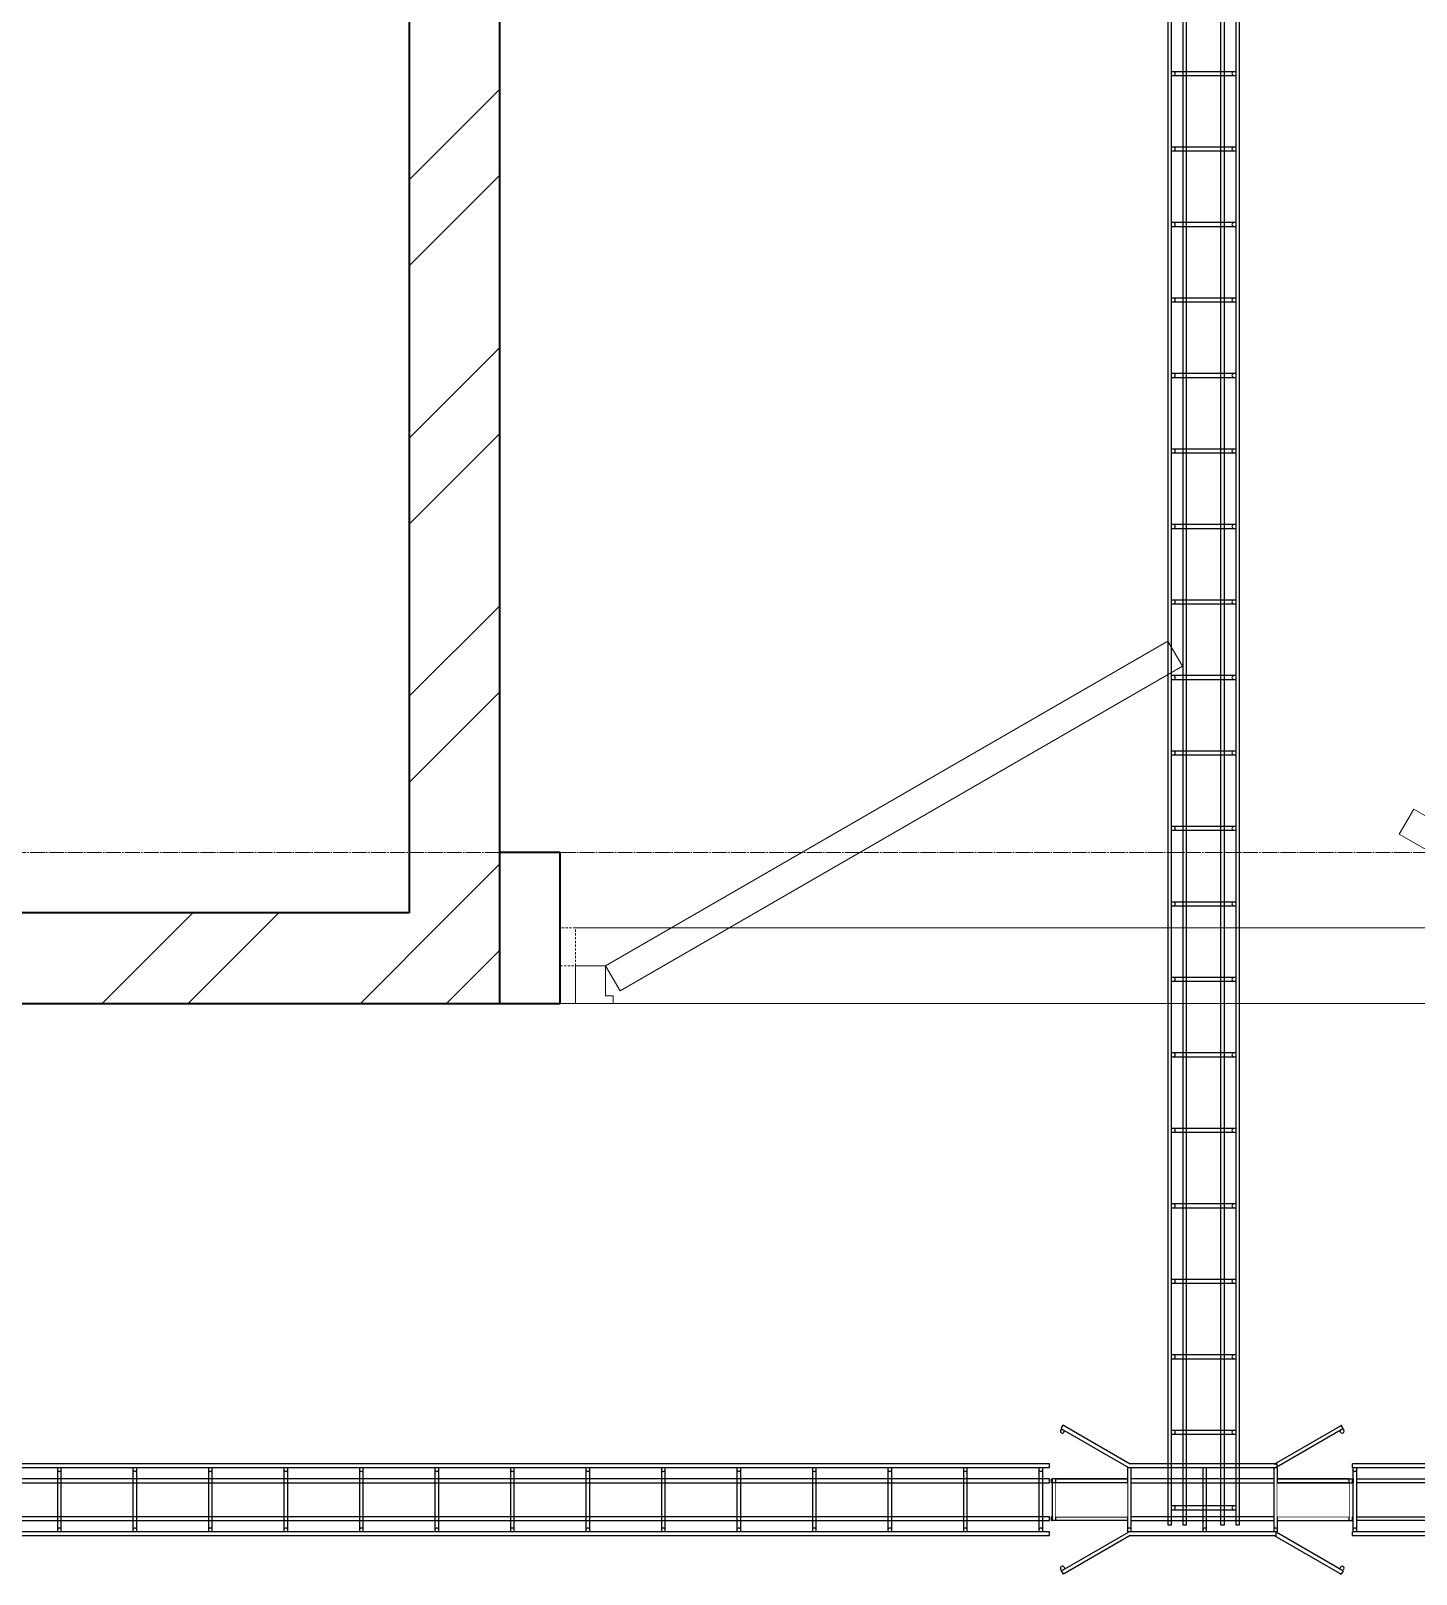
# Model space of a CAD drawing. Header units: millimetres. Extents: x 0 to 351840, y -132678 to 32417.
# Drawn here: x 330132 to 331967, y -42444 to -40400 of the extents above; entities that cross this region are included whole.
import ezdxf

# ---------------------------------------------------------------- set-up
doc = ezdxf.new("R2010")
doc.units = ezdxf.units.MM
doc.linetypes.add('BI_линия_сетки', pattern=[25, 20, -2.5, 0, -2.5])
doc.linetypes.add('BI_невидимые', pattern=[5, 3, -2])
for name, color, linetype, lineweight in [('Двери', 7, 'Continuous', 18), ('Оси', 7, 'Continuous', 9), ('Перекрытие', 7, 'Continuous', 18), ('Стены внутренние', 7, 'Continuous', 18), ('Стены несущие', 7, 'Continuous', 18)]:
    doc.layers.add(name, color=color, linetype=linetype, lineweight=lineweight)
pattern_1 = [(45, (2e-10, 1e-10), (-171.0739, 171.0739), []), (45, (114.05, 1e-10), (-171.0739, 171.0739), [])]

# ---------------------------------------------------------------- blocks, each defined once
blk = doc.blocks.new('*U49')
at = {"color": 0, "linetype": 'ByBlock', "lineweight": -2}
for p, q in [((12612.4, 47.5), (187, 47.5)), ((287.3, 42.5), (12612.4, 42.5)), ((10687.3, 42.5), (10687.3, 41.5)), ((10687.3, 41.5), (10687.3, 40)), ((10692.3, 41.5), (10692.3, 42.5)), ((10692.3, 40), (10692.3, 41.5)), ((10787.3, 42.5), (10787.3, 41.5)), ((10787.3, 41.5), (10787.3, 40)), ((10792.3, 41.5), (10792.3, 42.5)), ((10792.3, 40), (10792.3, 41.5)), ((10887.3, 42.5), (10887.3, 41.5)), ((10887.3, 41.5), (10887.3, 40)), ((10892.3, 41.5), (10892.3, 42.5)), ((10892.3, 40), (10892.3, 41.5)), ((10987.3, 42.5), (10987.3, 41.5)), ((10987.3, 41.5), (10987.3, 40)), ((10992.3, 41.5), (10992.3, 42.5)), ((10992.3, 40), (10992.3, 41.5)), ((11087.3, 42.5), (11087.3, 41.5)), ((11087.3, 41.5), (11087.3, 40)), ((11092.3, 41.5), (11092.3, 42.5)), ((11092.3, 40), (11092.3, 41.5)), ((11187.3, 42.5), (11187.3, 41.5)), ((11187.3, 41.5), (11187.3, 40)), ((11192.3, 41.5), (11192.3, 42.5)), ((11192.3, 40), (11192.3, 41.5)), ((11287.3, 42.5), (11287.3, 41.5)), ((11287.3, 41.5), (11287.3, 40)), ((11292.3, 41.5), (11292.3, 42.5)), ((11292.3, 40), (11292.3, 41.5)), ((11387.3, 42.5), (11387.3, 41.5)), ((11387.3, 41.5), (11387.3, 40)), ((11392.3, 41.5), (11392.3, 42.5)), ((11392.3, 40), (11392.3, 41.5)), ((11487.3, 42.5), (11487.3, 41.5)), ((11487.3, 41.5), (11487.3, 40)), ((11492.3, 41.5), (11492.3, 42.5)), ((11492.3, 40), (11492.3, 41.5)), ((11587.3, 42.5), (11587.3, 41.5)), ((11587.3, 41.5), (11587.3, 40)), ((11592.3, 41.5), (11592.3, 42.5)), ((11592.3, 40), (11592.3, 41.5)), ((11687.3, 42.5), (11687.3, 41.5)), ((11687.3, 41.5), (11687.3, 40)), ((11692.3, 41.5), (11692.3, 42.5)), ((11692.3, 40), (11692.3, 41.5)), ((11787.3, 42.5), (11787.3, 41.5)), ((11787.3, 41.5), (11787.3, 40)), ((11792.3, 41.5), (11792.3, 42.5)), ((11792.3, 40), (11792.3, 41.5)), ((11887.3, 42.5), (11887.3, 41.5)), ((11887.3, 41.5), (11887.3, 40)), ((11892.3, 41.5), (11892.3, 42.5)), ((11892.3, 40), (11892.3, 41.5)), ((11987.3, 42.5), (11987.3, 41.5)), ((11987.3, 41.5), (11987.3, 40)), ((11992.3, 41.5), (11992.3, 42.5)), ((11992.3, 40), (11992.3, 41.5)), ((12087.3, 42.5), (12087.3, 41.5)), ((12087.3, 41.5), (12087.3, 40)), ((12092.3, 41.5), (12092.3, 42.5)), ((12092.3, 40), (12092.3, 41.5)), ((12187.3, 42.5), (12187.3, 41.5)), ((12187.3, 41.5), (12187.3, 40)), ((12192.3, 41.5), (12192.3, 42.5)), ((12192.3, 40), (12192.3, 41.5)), ((12287.3, 42.5), (12287.3, 41.5)), ((12287.3, 41.5), (12287.3, 40)), ((12292.3, 41.5), (12292.3, 42.5)), ((12292.3, 40), (12292.3, 41.5)), ((12387.3, 42.5), (12387.3, 41.5)), ((12387.3, 41.5), (12387.3, 40)), ((12392.3, 41.5), (12392.3, 42.5)), ((12392.3, 40), (12392.3, 41.5)), ((12487.3, 42.5), (12487.3, 41.5)), ((12487.3, 41.5), (12487.3, 40)), ((12492.3, 41.5), (12492.3, 42.5)), ((12492.3, 40), (12492.3, 41.5)), ((12587.3, 42.5), (12587.3, 41.5)), ((12587.3, 41.5), (12587.3, 40)), ((12592.3, 41.5), (12592.3, 42.5)), ((12592.3, 40), (12592.3, 41.5)), ((12612.4, 47.5), (12609.4, 47.5)), ((12612.4, 42.5), (12612.4, 47.5)), ((12612.4, 27.5), (292.3, 27.5)), ((292.3, 22.5), (12612.4, 22.5)), ((10687.3, 40), (10687.3, 37.5)), ((10687.3, 37.5), (10687.3, -37.5)), ((10692.3, 37.5), (10692.3, 40)), ((10692.3, -37.5), (10692.3, 37.5)), ((10787.3, 40), (10787.3, 37.5)), ((10787.3, 37.5), (10787.3, -37.5)), ((10792.3, 37.5), (10792.3, 40)), ((10792.3, -37.5), (10792.3, 37.5)), ((10887.3, 40), (10887.3, 37.5)), ((10887.3, 37.5), (10887.3, -37.5)), ((10892.3, 37.5), (10892.3, 40)), ((10892.3, -37.5), (10892.3, 37.5)), ((10987.3, 40), (10987.3, 37.5)), ((10987.3, 37.5), (10987.3, -37.5)), ((10992.3, 37.5), (10992.3, 40)), ((10992.3, -37.5), (10992.3, 37.5)), ((11087.3, 40), (11087.3, 37.5)), ((11087.3, 37.5), (11087.3, -37.5)), ((11092.3, 37.5), (11092.3, 40)), ((11092.3, -37.5), (11092.3, 37.5)), ((11187.3, 40), (11187.3, 37.5)), ((11187.3, 37.5), (11187.3, -37.5)), ((11192.3, 37.5), (11192.3, 40)), ((11192.3, -37.5), (11192.3, 37.5)), ((11287.3, 40), (11287.3, 37.5)), ((11287.3, 37.5), (11287.3, -37.5)), ((11292.3, 37.5), (11292.3, 40)), ((11292.3, -37.5), (11292.3, 37.5)), ((11387.3, 40), (11387.3, 37.5)), ((11387.3, 37.5), (11387.3, -37.5)), ((11392.3, 37.5), (11392.3, 40)), ((11392.3, -37.5), (11392.3, 37.5)), ((11487.3, 40), (11487.3, 37.5)), ((11487.3, 37.5), (11487.3, -37.5)), ((11492.3, 37.5), (11492.3, 40)), ((11492.3, -37.5), (11492.3, 37.5)), ((11587.3, 40), (11587.3, 37.5)), ((11587.3, 37.5), (11587.3, -37.5)), ((11592.3, 37.5), (11592.3, 40)), ((11592.3, -37.5), (11592.3, 37.5)), ((11687.3, 40), (11687.3, 37.5)), ((11687.3, 37.5), (11687.3, -37.5)), ((11692.3, 37.5), (11692.3, 40)), ((11692.3, -37.5), (11692.3, 37.5)), ((11787.3, 40), (11787.3, 37.5)), ((11787.3, 37.5), (11787.3, -37.5)), ((11792.3, 37.5), (11792.3, 40)), ((11792.3, -37.5), (11792.3, 37.5)), ((11887.3, 40), (11887.3, 37.5)), ((11887.3, 37.5), (11887.3, -37.5)), ((11892.3, 37.5), (11892.3, 40)), ((11892.3, -37.5), (11892.3, 37.5)), ((11987.3, 40), (11987.3, 37.5)), ((11987.3, 37.5), (11987.3, -37.5)), ((11992.3, 37.5), (11992.3, 40)), ((11992.3, -37.5), (11992.3, 37.5)), ((12087.3, 40), (12087.3, 37.5)), ((12087.3, 37.5), (12087.3, -37.5)), ((12092.3, 37.5), (12092.3, 40)), ((12092.3, -37.5), (12092.3, 37.5)), ((12187.3, 40), (12187.3, 37.5)), ((12187.3, 37.5), (12187.3, -37.5)), ((12192.3, 37.5), (12192.3, 40)), ((12192.3, -37.5), (12192.3, 37.5)), ((12287.3, 40), (12287.3, 37.5)), ((12287.3, 37.5), (12287.3, -37.5)), ((12292.3, 37.5), (12292.3, 40)), ((12292.3, -37.5), (12292.3, 37.5)), ((12387.3, 40), (12387.3, 37.5)), ((12387.3, 37.5), (12387.3, -37.5)), ((12392.3, 37.5), (12392.3, 40)), ((12392.3, -37.5), (12392.3, 37.5)), ((12487.3, 40), (12487.3, 37.5)), ((12487.3, 37.5), (12487.3, -37.5)), ((12492.3, 37.5), (12492.3, 40)), ((12492.3, -37.5), (12492.3, 37.5)), ((12587.3, 40), (12587.3, 37.5)), ((12587.3, 37.5), (12587.3, -37.5)), ((12592.3, 37.5), (12592.3, 40)), ((12592.3, -37.5), (12592.3, 37.5)), ((12612.4, 22.5), (12612.4, 27.5)), ((12612.4, -22.5), (292.3, -22.5)), ((292.3, -27.5), (12612.4, -27.5)), ((10687.3, -37.5), (10687.3, -40)), ((10687.3, -40), (10687.3, -41.5)), ((10692.3, -40), (10692.3, -37.5)), ((10692.3, -41.5), (10692.3, -40)), ((10787.3, -37.5), (10787.3, -40)), ((10787.3, -40), (10787.3, -41.5)), ((10792.3, -40), (10792.3, -37.5)), ((10792.3, -41.5), (10792.3, -40)), ((10887.3, -37.5), (10887.3, -40)), ((10887.3, -40), (10887.3, -41.5)), ((10892.3, -40), (10892.3, -37.5)), ((10892.3, -41.5), (10892.3, -40)), ((10987.3, -37.5), (10987.3, -40)), ((10987.3, -40), (10987.3, -41.5)), ((10992.3, -40), (10992.3, -37.5)), ((10992.3, -41.5), (10992.3, -40)), ((11087.3, -37.5), (11087.3, -40)), ((11087.3, -40), (11087.3, -41.5)), ((11092.3, -40), (11092.3, -37.5)), ((11092.3, -41.5), (11092.3, -40)), ((11187.3, -37.5), (11187.3, -40)), ((11187.3, -40), (11187.3, -41.5)), ((11192.3, -40), (11192.3, -37.5)), ((11192.3, -41.5), (11192.3, -40)), ((11287.3, -37.5), (11287.3, -40)), ((11287.3, -40), (11287.3, -41.5)), ((11292.3, -40), (11292.3, -37.5)), ((11292.3, -41.5), (11292.3, -40)), ((11387.3, -37.5), (11387.3, -40)), ((11387.3, -40), (11387.3, -41.5)), ((11392.3, -40), (11392.3, -37.5)), ((11392.3, -41.5), (11392.3, -40)), ((11487.3, -37.5), (11487.3, -40)), ((11487.3, -40), (11487.3, -41.5)), ((11492.3, -40), (11492.3, -37.5)), ((11492.3, -41.5), (11492.3, -40)), ((11587.3, -37.5), (11587.3, -40)), ((11587.3, -40), (11587.3, -41.5)), ((11592.3, -40), (11592.3, -37.5)), ((11592.3, -41.5), (11592.3, -40)), ((11687.3, -37.5), (11687.3, -40)), ((11687.3, -40), (11687.3, -41.5)), ((11692.3, -40), (11692.3, -37.5)), ((11692.3, -41.5), (11692.3, -40)), ((11787.3, -37.5), (11787.3, -40)), ((11787.3, -40), (11787.3, -41.5)), ((11792.3, -40), (11792.3, -37.5)), ((11792.3, -41.5), (11792.3, -40)), ((11887.3, -37.5), (11887.3, -40)), ((11887.3, -40), (11887.3, -41.5)), ((11892.3, -40), (11892.3, -37.5)), ((11892.3, -41.5), (11892.3, -40)), ((11987.3, -37.5), (11987.3, -40)), ((11987.3, -40), (11987.3, -41.5)), ((11992.3, -40), (11992.3, -37.5)), ((11992.3, -41.5), (11992.3, -40)), ((12087.3, -37.5), (12087.3, -40)), ((12087.3, -40), (12087.3, -41.5)), ((12092.3, -40), (12092.3, -37.5)), ((12092.3, -41.5), (12092.3, -40)), ((12187.3, -37.5), (12187.3, -40)), ((12187.3, -40), (12187.3, -41.5)), ((12192.3, -40), (12192.3, -37.5)), ((12192.3, -41.5), (12192.3, -40)), ((12287.3, -37.5), (12287.3, -40)), ((12287.3, -40), (12287.3, -41.5)), ((12292.3, -40), (12292.3, -37.5)), ((12292.3, -41.5), (12292.3, -40)), ((12387.3, -37.5), (12387.3, -40)), ((12387.3, -40), (12387.3, -41.5)), ((12392.3, -40), (12392.3, -37.5)), ((12392.3, -41.5), (12392.3, -40)), ((12487.3, -37.5), (12487.3, -40)), ((12487.3, -40), (12487.3, -41.5)), ((12492.3, -40), (12492.3, -37.5)), ((12492.3, -41.5), (12492.3, -40)), ((12587.3, -37.5), (12587.3, -40)), ((12587.3, -40), (12587.3, -41.5)), ((12592.3, -40), (12592.3, -37.5)), ((12592.3, -41.5), (12592.3, -40)), ((12612.4, -27.5), (12612.4, -22.5)), ((187, -47.5), (12612.4, -47.5)), ((12612.4, -42.5), (287.3, -42.5)), ((10687.3, -41.5), (10687.3, -42.5)), ((10692.3, -42.5), (10692.3, -41.5)), ((10787.3, -41.5), (10787.3, -42.5)), ((10792.3, -42.5), (10792.3, -41.5)), ((10887.3, -41.5), (10887.3, -42.5)), ((10892.3, -42.5), (10892.3, -41.5)), ((10987.3, -41.5), (10987.3, -42.5)), ((10992.3, -42.5), (10992.3, -41.5)), ((11087.3, -41.5), (11087.3, -42.5)), ((11092.3, -42.5), (11092.3, -41.5)), ((11187.3, -41.5), (11187.3, -42.5)), ((11192.3, -42.5), (11192.3, -41.5)), ((11287.3, -41.5), (11287.3, -42.5)), ((11292.3, -42.5), (11292.3, -41.5)), ((11387.3, -41.5), (11387.3, -42.5)), ((11392.3, -42.5), (11392.3, -41.5)), ((11487.3, -41.5), (11487.3, -42.5)), ((11492.3, -42.5), (11492.3, -41.5)), ((11587.3, -41.5), (11587.3, -42.5)), ((11592.3, -42.5), (11592.3, -41.5)), ((11687.3, -41.5), (11687.3, -42.5)), ((11692.3, -42.5), (11692.3, -41.5)), ((11787.3, -41.5), (11787.3, -42.5)), ((11792.3, -42.5), (11792.3, -41.5)), ((11887.3, -41.5), (11887.3, -42.5)), ((11892.3, -42.5), (11892.3, -41.5)), ((11987.3, -41.5), (11987.3, -42.5)), ((11992.3, -42.5), (11992.3, -41.5)), ((12087.3, -41.5), (12087.3, -42.5)), ((12092.3, -42.5), (12092.3, -41.5)), ((12187.3, -41.5), (12187.3, -42.5)), ((12192.3, -42.5), (12192.3, -41.5)), ((12287.3, -41.5), (12287.3, -42.5)), ((12292.3, -42.5), (12292.3, -41.5)), ((12387.3, -41.5), (12387.3, -42.5)), ((12392.3, -42.5), (12392.3, -41.5)), ((12487.3, -41.5), (12487.3, -42.5)), ((12492.3, -42.5), (12492.3, -41.5)), ((12587.3, -41.5), (12587.3, -42.5)), ((12592.3, -42.5), (12592.3, -41.5)), ((12609.4, -47.5), (12612.4, -47.5)), ((12612.4, -47.5), (12612.4, -42.5))]:
    blk.add_line(p, q, dxfattribs=at)
for centre, start, end in [((10689.8, 40), 180, 0), ((10789.8, 40), 180, 0), ((10889.8, 40), 180, 0), ((10989.8, 40), 180, 0), ((11089.8, 40), 180, 0), ((11189.8, 40), 180, 0), ((11289.8, 40), 180, 0), ((11389.8, 40), 180, 0), ((11489.8, 40), 180, 0), ((11589.8, 40), 180, 0), ((11689.8, 40), 180, 0), ((11789.8, 40), 180, 0), ((11889.8, 40), 180, 0), ((11989.8, 40), 180, 0), ((12089.8, 40), 180, 0), ((12189.8, 40), 180, 0), ((12289.8, 40), 180, 0), ((12389.8, 40), 180, 0), ((12489.8, 40), 180, 0), ((12589.8, 40), 180, 0), ((10689.8, -40), 0, 180), ((10789.8, -40), 0, 180), ((10889.8, -40), 0, 180), ((10989.8, -40), 0, 180), ((11089.8, -40), 0, 180), ((11189.8, -40), 0, 180), ((11289.8, -40), 0, 180), ((11389.8, -40), 0, 180), ((11489.8, -40), 0, 180), ((11589.8, -40), 0, 180), ((11689.8, -40), 0, 180), ((11789.8, -40), 0, 180), ((11889.8, -40), 0, 180), ((11989.8, -40), 0, 180), ((12089.8, -40), 0, 180), ((12189.8, -40), 0, 180), ((12289.8, -40), 0, 180), ((12389.8, -40), 0, 180), ((12489.8, -40), 0, 180), ((12589.8, -40), 0, 180)]:
    blk.add_arc(centre, 2.5, start, end, dxfattribs=at)
blk = doc.blocks.new('*U46')
at = {"color": 0, "linetype": 'ByBlock', "lineweight": -2}
for p, q in [((12.1, 93.1), (11.4, 91.8)), ((12.7, 94), (12.1, 93.1)), ((12.2, 94.2), (14.7, 98.6)), ((12.2, 94.2), (14.8, 92.7)), ((17.3, 97.1), (14.7, 98.6)), ((14.8, 92.7), (101.2, 42.8)), ((15.7, 89.3), (16.5, 90.6)), ((16.5, 90.6), (17, 91.5)), ((103.7, 47.2), (17.3, 97.1)), ((294.2, 47.2), (380.6, 97.1)), ((383.1, 92.7), (296.7, 42.8)), ((380.6, 97.1), (383.2, 98.6)), ((381.5, 90.6), (381, 91.5)), ((382.2, 89.3), (381.5, 90.6)), ((385.7, 94.2), (383.1, 92.7)), ((385.7, 94.2), (383.2, 98.6)), ((385.3, 94), (385.8, 93.1)), ((385.8, 93.1), (386.5, 91.8)), ((99.8, 42.5), (298.4, 42.5)), ((99.8, 42.5), (99.8, -37.5)), ((298.4, 47.5), (103.2, 47.5)), ((104.8, -37.5), (104.8, 42.5)), ((199.8, 42.5), (199.8, -37.5)), ((204.8, -37.5), (204.8, 42.5)), ((293.6, 42.5), (293.6, -37.5)), ((298.4, 47.5), (295.4, 47.5)), ((295.4, 47.5), (298.4, 47.5)), ((298.4, 42.5), (295.4, 42.5)), ((298.4, 42.5), (298.4, 47.5)), ((298.4, 42.5), (298.4, 47.5)), ((298.6, -37.5), (298.6, 42.5)), ((-0.5, 27.5), (0, 27.5)), ((-0.5, 27.5), (-0.5, 22.5)), ((0, 22.5), (-0.5, 22.5)), ((0, 27.5), (0, -27.5)), ((99.8, 27.5), (0, 27.5)), ((5, -27.5), (5, 27.5)), ((5, 22.5), (99.8, 22.5)), ((298.6, 27.5), (398.4, 27.5)), ((393.4, 22.5), (298.6, 22.5)), ((393.4, -27.5), (393.4, 27.5)), ((398.4, 27.5), (398.4, -27.5)), ((398.9, 27.5), (398.4, 27.5)), ((398.4, 22.5), (398.9, 22.5)), ((398.9, 27.5), (398.9, 22.5)), ((0, -22.5), (-0.5, -22.5)), ((-0.5, -27.5), (-0.5, -22.5)), ((-0.5, -27.5), (0, -27.5)), ((99.8, -27.5), (0, -27.5)), ((5, -22.5), (99.8, -22.5)), ((99.8, -37.5), (99.8, -40)), ((99.8, -40), (99.8, -41.5)), ((293.6, -22.5), (104.8, -22.5)), ((104.8, -27.5), (293.6, -27.5)), ((104.8, -40), (104.8, -37.5)), ((104.8, -41.5), (104.8, -40)), ((199.8, -37.5), (199.8, -40)), ((199.8, -40), (199.8, -41.5)), ((204.8, -40), (204.8, -37.5)), ((204.8, -41.5), (204.8, -40)), ((293.6, -37.5), (293.6, -40)), ((293.6, -40), (293.6, -41.5)), ((393.4, -22.5), (298.6, -22.5)), ((298.6, -27.5), (398.4, -27.5)), ((298.6, -40), (298.6, -37.5)), ((298.6, -41.5), (298.6, -40)), ((398.4, -27.5), (398.4, -22.5)), ((398.4, -22.5), (398.9, -22.5)), ((398.9, -27.5), (398.9, -22.5)), ((14.8, -92.7), (101.2, -42.8)), ((103.7, -47.2), (17.3, -97.1)), ((99.8, -41.5), (99.8, -42.5)), ((296.7, -42.5), (99.8, -42.5)), ((103.2, -47.5), (296.7, -47.5)), ((104.8, -42.5), (104.8, -41.5)), ((199.8, -41.5), (199.8, -42.5)), ((204.8, -42.5), (204.8, -41.5)), ((293.6, -41.5), (293.6, -42.5)), ((293.7, -47.5), (296.7, -47.5)), ((294.2, -47.2), (380.6, -97.1)), ((296.7, -47.5), (296.7, -42.5)), ((383.1, -92.7), (296.7, -42.8)), ((298.6, -42.5), (298.6, -41.5)), ((12.1, -93.1), (11.4, -91.8)), ((12.7, -94), (12.1, -93.1)), ((12.2, -94.2), (14.8, -92.7)), ((12.2, -94.2), (14.7, -98.6)), ((17.3, -97.1), (14.7, -98.6)), ((15.7, -89.3), (16.5, -90.6)), ((16.5, -90.6), (17, -91.5)), ((380.6, -97.1), (383.2, -98.6)), ((381.5, -90.6), (381, -91.5)), ((382.2, -89.3), (381.5, -90.6)), ((385.7, -94.2), (383.1, -92.7)), ((385.7, -94.2), (383.2, -98.6)), ((385.3, -94), (385.8, -93.1)), ((385.8, -93.1), (386.5, -91.8))]:
    blk.add_line(p, q, dxfattribs=at)
for centre, start, end in [((13.6, 90.6), 150, 330), ((384.4, 90.6), 210, 30), ((102.3, -40), 0, 180), ((202.3, -40), 0, 180), ((296.1, -40), 0, 180), ((13.6, -90.6), 30, 210), ((384.4, -90.6), 330, 150)]:
    blk.add_arc(centre, 2.5, start, end, dxfattribs=at)
for points in [[(5, 22.5), (99.8, 22.5), (99.8, -22.5), (5, -22.5)], [(298.6, 22.5), (393.4, 22.5), (393.4, -22.5), (298.6, -22.5)]]:
    blk.add_wipeout(points, dxfattribs=at)
for p, q in [((-0.5, 22.5), (-0.5, 27.5)), ((99.8, 22.5), (0, 22.5)), ((5, 27.5), (99.8, 27.5)), ((293.6, 27.5), (104.8, 27.5)), ((104.8, 22.5), (293.6, 22.5)), ((393.4, 27.5), (298.6, 27.5)), ((298.6, 22.5), (398.4, 22.5)), ((398.4, 22.5), (398.4, 27.5))]:
    blk.add_line(p, q, dxfattribs=at)
blk = doc.blocks.new('*U50')
at = {"color": 0, "linetype": 'ByBlock', "lineweight": -2}
for p, q in [((190, 47.5), (187, 47.5)), ((7568.7, 47.5), (187, 47.5)), ((187, 42.5), (187, 47.5)), ((187, 42.5), (190, 42.5)), ((187.5, 42.5), (187.5, 41.5)), ((187.5, 41.5), (187.5, 40)), ((289.8, 47.5), (190, 47.5)), ((190, 42.5), (289.8, 42.5)), ((192.5, 41.5), (192.5, 42.5)), ((192.5, 40), (192.5, 41.5)), ((187, 22.5), (187, 27.5)), ((187.5, 40), (187.5, 37.5)), ((187.5, 37.5), (187.5, -37.5)), ((192.5, 37.5), (192.5, 40)), ((192.5, -37.5), (192.5, 37.5)), ((192.5, 27.5), (287.3, 27.5)), ((287.3, 22.5), (192.5, 22.5)), ((187.5, -22.5), (187, -22.5)), ((187, -27.5), (187, -22.5)), ((187, -27.5), (187.5, -27.5)), ((187.5, -37.5), (187.5, -40)), ((187.5, -40), (187.5, -41.5)), ((192.5, -22.5), (287.3, -22.5)), ((287.3, -27.5), (192.5, -27.5)), ((192.5, -40), (192.5, -37.5)), ((192.5, -41.5), (192.5, -40)), ((190, -42.5), (187, -42.5)), ((187, -47.5), (187, -42.5)), ((187, -47.5), (7568.7, -47.5)), ((187, -47.5), (190, -47.5)), ((187.5, -41.5), (187.5, -42.5)), ((289.8, -42.5), (190, -42.5)), ((190, -47.5), (289.8, -47.5)), ((192.5, -42.5), (192.5, -41.5))]:
    blk.add_line(p, q, dxfattribs=at)
for centre, start, end in [((190, 40), 180, 0), ((190, -40), 0, 180)]:
    blk.add_arc(centre, 2.5, start, end, dxfattribs=at)
blk = doc.blocks.new('*U53')
at = {"color": 0, "linetype": 'ByBlock', "lineweight": -2}
for p, q in [((19801.5, 47.5), (187, 47.5)), ((287.3, 42.5), (19801.5, 42.5)), ((18487.3, 42.5), (18487.3, 41.5)), ((18487.3, 41.5), (18487.3, 40)), ((18492.3, 41.5), (18492.3, 42.5)), ((18492.3, 40), (18492.3, 41.5)), ((18587.3, 42.5), (18587.3, 41.5)), ((18587.3, 41.5), (18587.3, 40)), ((18592.3, 41.5), (18592.3, 42.5)), ((18592.3, 40), (18592.3, 41.5)), ((18687.3, 42.5), (18687.3, 41.5)), ((18687.3, 41.5), (18687.3, 40)), ((18692.3, 41.5), (18692.3, 42.5)), ((18692.3, 40), (18692.3, 41.5)), ((18787.3, 42.5), (18787.3, 41.5)), ((18787.3, 41.5), (18787.3, 40)), ((18792.3, 41.5), (18792.3, 42.5)), ((18792.3, 40), (18792.3, 41.5)), ((18887.3, 42.5), (18887.3, 41.5)), ((18887.3, 41.5), (18887.3, 40)), ((18892.3, 41.5), (18892.3, 42.5)), ((18892.3, 40), (18892.3, 41.5)), ((18987.3, 42.5), (18987.3, 41.5)), ((18987.3, 41.5), (18987.3, 40)), ((18992.3, 41.5), (18992.3, 42.5)), ((18992.3, 40), (18992.3, 41.5)), ((19087.3, 42.5), (19087.3, 41.5)), ((19087.3, 41.5), (19087.3, 40)), ((19092.3, 41.5), (19092.3, 42.5)), ((19092.3, 40), (19092.3, 41.5)), ((19187.3, 42.5), (19187.3, 41.5)), ((19187.3, 41.5), (19187.3, 40)), ((19192.3, 41.5), (19192.3, 42.5)), ((19192.3, 40), (19192.3, 41.5)), ((19287.3, 42.5), (19287.3, 41.5)), ((19287.3, 41.5), (19287.3, 40)), ((19292.3, 41.5), (19292.3, 42.5)), ((19292.3, 40), (19292.3, 41.5)), ((19387.3, 42.5), (19387.3, 41.5)), ((19387.3, 41.5), (19387.3, 40)), ((19392.3, 41.5), (19392.3, 42.5)), ((19392.3, 40), (19392.3, 41.5)), ((19487.3, 42.5), (19487.3, 41.5)), ((19487.3, 41.5), (19487.3, 40)), ((19492.3, 41.5), (19492.3, 42.5)), ((19492.3, 40), (19492.3, 41.5)), ((19587.3, 42.5), (19587.3, 41.5)), ((19587.3, 41.5), (19587.3, 40)), ((19592.3, 41.5), (19592.3, 42.5)), ((19592.3, 40), (19592.3, 41.5)), ((19687.3, 42.5), (19687.3, 41.5)), ((19687.3, 41.5), (19687.3, 40)), ((19692.3, 41.5), (19692.3, 42.5)), ((19692.3, 40), (19692.3, 41.5)), ((19787.3, 42.5), (19787.3, 41.5)), ((19787.3, 41.5), (19787.3, 40)), ((19792.3, 41.5), (19792.3, 42.5)), ((19792.3, 40), (19792.3, 41.5)), ((19801.5, 47.5), (19798.5, 47.5)), ((19801.5, 42.5), (19801.5, 47.5)), ((19801.5, 27.5), (292.3, 27.5)), ((292.3, 22.5), (19801.5, 22.5)), ((18487.3, 40), (18487.3, 37.5)), ((18487.3, 37.5), (18487.3, -37.5)), ((18492.3, 37.5), (18492.3, 40)), ((18492.3, -37.5), (18492.3, 37.5)), ((18587.3, 40), (18587.3, 37.5)), ((18587.3, 37.5), (18587.3, -37.5)), ((18592.3, 37.5), (18592.3, 40)), ((18592.3, -37.5), (18592.3, 37.5)), ((18687.3, 40), (18687.3, 37.5)), ((18687.3, 37.5), (18687.3, -37.5)), ((18692.3, 37.5), (18692.3, 40)), ((18692.3, -37.5), (18692.3, 37.5)), ((18787.3, 40), (18787.3, 37.5)), ((18787.3, 37.5), (18787.3, -37.5)), ((18792.3, 37.5), (18792.3, 40)), ((18792.3, -37.5), (18792.3, 37.5)), ((18887.3, 40), (18887.3, 37.5)), ((18887.3, 37.5), (18887.3, -37.5)), ((18892.3, 37.5), (18892.3, 40)), ((18892.3, -37.5), (18892.3, 37.5)), ((18987.3, 40), (18987.3, 37.5)), ((18987.3, 37.5), (18987.3, -37.5)), ((18992.3, 37.5), (18992.3, 40)), ((18992.3, -37.5), (18992.3, 37.5)), ((19087.3, 40), (19087.3, 37.5)), ((19087.3, 37.5), (19087.3, -37.5)), ((19092.3, 37.5), (19092.3, 40)), ((19092.3, -37.5), (19092.3, 37.5)), ((19187.3, 40), (19187.3, 37.5)), ((19187.3, 37.5), (19187.3, -37.5)), ((19192.3, 37.5), (19192.3, 40)), ((19192.3, -37.5), (19192.3, 37.5)), ((19287.3, 40), (19287.3, 37.5)), ((19287.3, 37.5), (19287.3, -37.5)), ((19292.3, 37.5), (19292.3, 40)), ((19292.3, -37.5), (19292.3, 37.5)), ((19387.3, 40), (19387.3, 37.5)), ((19387.3, 37.5), (19387.3, -37.5)), ((19392.3, 37.5), (19392.3, 40)), ((19392.3, -37.5), (19392.3, 37.5)), ((19487.3, 40), (19487.3, 37.5)), ((19487.3, 37.5), (19487.3, -37.5)), ((19492.3, 37.5), (19492.3, 40)), ((19492.3, -37.5), (19492.3, 37.5)), ((19587.3, 40), (19587.3, 37.5)), ((19587.3, 37.5), (19587.3, -37.5)), ((19592.3, 37.5), (19592.3, 40)), ((19592.3, -37.5), (19592.3, 37.5)), ((19687.3, 40), (19687.3, 37.5)), ((19687.3, 37.5), (19687.3, -37.5)), ((19692.3, 37.5), (19692.3, 40)), ((19692.3, -37.5), (19692.3, 37.5)), ((19787.3, 40), (19787.3, 37.5)), ((19787.3, 37.5), (19787.3, -37.5)), ((19792.3, 37.5), (19792.3, 40)), ((19792.3, -37.5), (19792.3, 37.5)), ((19801.5, 22.5), (19801.5, 27.5)), ((19801.5, -22.5), (292.3, -22.5)), ((292.3, -27.5), (19801.5, -27.5)), ((18487.3, -37.5), (18487.3, -40)), ((18487.3, -40), (18487.3, -41.5)), ((18492.3, -40), (18492.3, -37.5)), ((18492.3, -41.5), (18492.3, -40)), ((18587.3, -37.5), (18587.3, -40)), ((18587.3, -40), (18587.3, -41.5)), ((18592.3, -40), (18592.3, -37.5)), ((18592.3, -41.5), (18592.3, -40)), ((18687.3, -37.5), (18687.3, -40)), ((18687.3, -40), (18687.3, -41.5)), ((18692.3, -40), (18692.3, -37.5)), ((18692.3, -41.5), (18692.3, -40)), ((18787.3, -37.5), (18787.3, -40)), ((18787.3, -40), (18787.3, -41.5)), ((18792.3, -40), (18792.3, -37.5)), ((18792.3, -41.5), (18792.3, -40)), ((18887.3, -37.5), (18887.3, -40)), ((18887.3, -40), (18887.3, -41.5)), ((18892.3, -40), (18892.3, -37.5)), ((18892.3, -41.5), (18892.3, -40)), ((18987.3, -37.5), (18987.3, -40)), ((18987.3, -40), (18987.3, -41.5)), ((18992.3, -40), (18992.3, -37.5)), ((18992.3, -41.5), (18992.3, -40)), ((19087.3, -37.5), (19087.3, -40)), ((19087.3, -40), (19087.3, -41.5)), ((19092.3, -40), (19092.3, -37.5)), ((19092.3, -41.5), (19092.3, -40)), ((19187.3, -37.5), (19187.3, -40)), ((19187.3, -40), (19187.3, -41.5)), ((19192.3, -40), (19192.3, -37.5)), ((19192.3, -41.5), (19192.3, -40)), ((19287.3, -37.5), (19287.3, -40)), ((19287.3, -40), (19287.3, -41.5)), ((19292.3, -40), (19292.3, -37.5)), ((19292.3, -41.5), (19292.3, -40)), ((19387.3, -37.5), (19387.3, -40)), ((19387.3, -40), (19387.3, -41.5)), ((19392.3, -40), (19392.3, -37.5)), ((19392.3, -41.5), (19392.3, -40)), ((19487.3, -37.5), (19487.3, -40)), ((19487.3, -40), (19487.3, -41.5)), ((19492.3, -40), (19492.3, -37.5)), ((19492.3, -41.5), (19492.3, -40)), ((19587.3, -37.5), (19587.3, -40)), ((19587.3, -40), (19587.3, -41.5)), ((19592.3, -40), (19592.3, -37.5)), ((19592.3, -41.5), (19592.3, -40)), ((19687.3, -37.5), (19687.3, -40)), ((19687.3, -40), (19687.3, -41.5)), ((19692.3, -40), (19692.3, -37.5)), ((19692.3, -41.5), (19692.3, -40)), ((19787.3, -37.5), (19787.3, -40)), ((19787.3, -40), (19787.3, -41.5)), ((19792.3, -40), (19792.3, -37.5)), ((19792.3, -41.5), (19792.3, -40)), ((19801.5, -27.5), (19801.5, -22.5)), ((187, -47.5), (19801.5, -47.5)), ((19801.5, -42.5), (287.3, -42.5)), ((18487.3, -41.5), (18487.3, -42.5)), ((18492.3, -42.5), (18492.3, -41.5)), ((18587.3, -41.5), (18587.3, -42.5)), ((18592.3, -42.5), (18592.3, -41.5)), ((18687.3, -41.5), (18687.3, -42.5)), ((18692.3, -42.5), (18692.3, -41.5)), ((18787.3, -41.5), (18787.3, -42.5)), ((18792.3, -42.5), (18792.3, -41.5)), ((18887.3, -41.5), (18887.3, -42.5)), ((18892.3, -42.5), (18892.3, -41.5)), ((18987.3, -41.5), (18987.3, -42.5)), ((18992.3, -42.5), (18992.3, -41.5)), ((19087.3, -41.5), (19087.3, -42.5)), ((19092.3, -42.5), (19092.3, -41.5)), ((19187.3, -41.5), (19187.3, -42.5)), ((19192.3, -42.5), (19192.3, -41.5)), ((19287.3, -41.5), (19287.3, -42.5)), ((19292.3, -42.5), (19292.3, -41.5)), ((19387.3, -41.5), (19387.3, -42.5)), ((19392.3, -42.5), (19392.3, -41.5)), ((19487.3, -41.5), (19487.3, -42.5)), ((19492.3, -42.5), (19492.3, -41.5)), ((19587.3, -41.5), (19587.3, -42.5)), ((19592.3, -42.5), (19592.3, -41.5)), ((19687.3, -41.5), (19687.3, -42.5)), ((19692.3, -42.5), (19692.3, -41.5)), ((19787.3, -41.5), (19787.3, -42.5)), ((19792.3, -42.5), (19792.3, -41.5)), ((19798.5, -47.5), (19801.5, -47.5)), ((19801.5, -47.5), (19801.5, -42.5))]:
    blk.add_line(p, q, dxfattribs=at)
for centre, start, end in [((18489.8, 40), 180, 0), ((18589.8, 40), 180, 0), ((18689.8, 40), 180, 0), ((18789.8, 40), 180, 0), ((18889.8, 40), 180, 0), ((18989.8, 40), 180, 0), ((19089.8, 40), 180, 0), ((19189.8, 40), 180, 0), ((19289.8, 40), 180, 0), ((19389.8, 40), 180, 0), ((19489.8, 40), 180, 0), ((19589.8, 40), 180, 0), ((19689.8, 40), 180, 0), ((19789.8, 40), 180, 0), ((18489.8, -40), 0, 180), ((18589.8, -40), 0, 180), ((18689.8, -40), 0, 180), ((18789.8, -40), 0, 180), ((18889.8, -40), 0, 180), ((18989.8, -40), 0, 180), ((19089.8, -40), 0, 180), ((19189.8, -40), 0, 180), ((19289.8, -40), 0, 180), ((19389.8, -40), 0, 180), ((19489.8, -40), 0, 180), ((19589.8, -40), 0, 180), ((19689.8, -40), 0, 180), ((19789.8, -40), 0, 180)]:
    blk.add_arc(centre, 2.5, start, end, dxfattribs=at)
blk = doc.blocks.new('_Двери_Металлические_Двупольная_Входная_улица-тамбур - _дверь_ДМН_2300-1510_комфорт_п  Д-17-5655005-01 Этаж__0_000___Отделочный_')
at = {"layer": 'Двери', "color": 9, "lineweight": 9}
for p, q in [((-1385, 100), (-1335, 100)), ((-1385, 50), (-1385, 100)), ((-1345, 90), (-1345, 50)), ((-1335, 90), (-1345, 90)), ((-1345, 50), (-1325.8, 83.3)), ((-1335, 100), (-1335, 90)), ((-1325.8, 83.3), (-966.4, -124.2)), ((65.8, 83.3), (-679, -346.7)), ((85, 50), (65.8, 83.3)), ((125, 100), (75, 100)), ((75, 100), (75, 90)), ((75, 90), (85, 90)), ((85, 90), (85, 50)), ((125, 50), (125, 100)), ((-1345, 50), (-1385, 50)), ((-985.6, -157.5), (-1345, 50)), ((-659.8, -380), (85, 50)), ((85, 50), (125, 50)), ((-966.4, -124.2), (-985.6, -157.5)), ((-679, -346.7), (-659.8, -380))]:
    blk.add_line(p, q, dxfattribs=at)
at = {"layer": 'Двери', "color": 9, "linetype": 'BI_невидимые', "lineweight": 9}
for p, q in [((-1385, 50), (-1405, 50)), ((-1385, 0), (-1385, 50)), ((145, 50), (125, 50)), ((125, 50), (125, 0)), ((-1405, 0), (-1385, 0)), ((125, 0), (145, 0))]:
    blk.add_line(p, q, dxfattribs=at)
blk = doc.blocks.new('A$C13a22a9d')
at = {"layer": 'Стены внутренние', "lineweight": 9}
h = blk.add_hatch(dxfattribs=at)
h.set_pattern_fill('FP_42', color=9, style=0, pattern_type=2)
h.set_pattern_definition(pattern_1)
h.paths.add_polyline_path([(31320, 7820), (31320, 9700), (31200, 9700), (31200, 7820)])
h.paths.add_polyline_path([(31320, 10610), (31320, 10850), (31200, 10850), (31200, 10610)])
h = blk.add_hatch(dxfattribs=at)
h.set_pattern_fill('FP_42', color=9, style=0, pattern_type=2)
h.set_pattern_definition(pattern_1)
h.paths.add_polyline_path([(27150, 7700), (29570, 7700), (29570, 7820), (27150, 7820)])
h.paths.add_polyline_path([(31320, 7700), (31320, 7820), (30580, 7820), (30580, 7700)])
at = {"layer": 'Оси', "color": 9, "linetype": 'BI_линия_сетки'}
blk.add_line((-4869.1, 7900), (49050, 7900), dxfattribs=at)
at = {"layer": 'Перекрытие', "color": 9, "lineweight": 9}
for p, q in [((31420, 7800), (32930, 7800)), ((32950, 7700), (31400, 7700))]:
    blk.add_line(p, q, dxfattribs=at)
at = {"layer": 'Стены несущие', "color": 9, "lineweight": 40}
for p, q in [((31320, 7700), (31320, 9700)), ((31200, 9250), (31200, 7820)), ((31400, 7900), (31320, 7900)), ((31400, 7700), (31400, 7900)), ((31200, 7820), (30580, 7820)), ((30580, 7700), (31400, 7700))]:
    blk.add_line(p, q, dxfattribs=at)
at = {"layer": 'Двери', "color": 9, "rotation": 180}
blk.add_blockref('_Двери_Металлические_Двупольная_Входная_улица-тамбур - _дверь_ДМН_2300-1510_комфорт_п  Д-17-5655005-01 Этаж__0_000___Отделочный_', (31545, 7800), dxfattribs=at)

msp = doc.modelspace()

# ---------------------------------------------------------------- block references
at = {"color": 1, "rotation": 270}
msp.add_blockref('*U49', (331685.6, -29766.5), dxfattribs=at)

# ---------------------------------------------------------------- next in the draw order: block references
at = {"color": 1}
msp.add_blockref('*U46', (331484.8, -42345.6), dxfattribs=at)

# ---------------------------------------------------------------- next in the draw order: block references
msp.add_blockref('A$C13a22a9d', (299433.4, -49388.2))
for name, p in [('*U53', (311680.1, -42345.6)), ('*U50', (331695.9, -42345.6))]:
    msp.add_blockref(name, p, dxfattribs=at)

doc.saveas('drawing.dxf')
